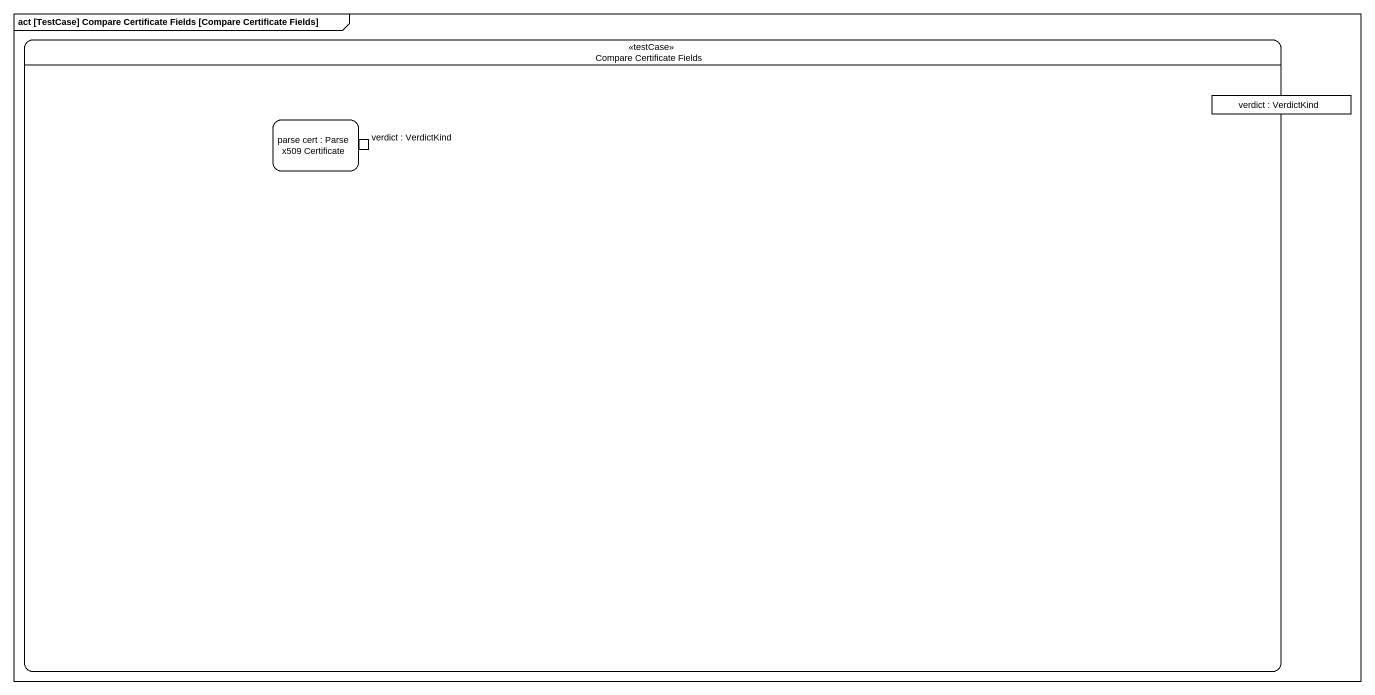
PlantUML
@startuml
mainframe act [TestCase] Compare Certificate Fields [Compare Certificate Fields]
hide empty description
state "Compare Certificate Fields" as Compare_Certificate_Fields <<testCase>> {
  state "parse cert : Parse x509 Certificate" as parse_cert {
    state "verdict : VerdictKind" as verdict_VerdictKind <<outputPin>>
  }
  state "verdict : VerdictKind" as verdict <<object>>
}
@enduml
